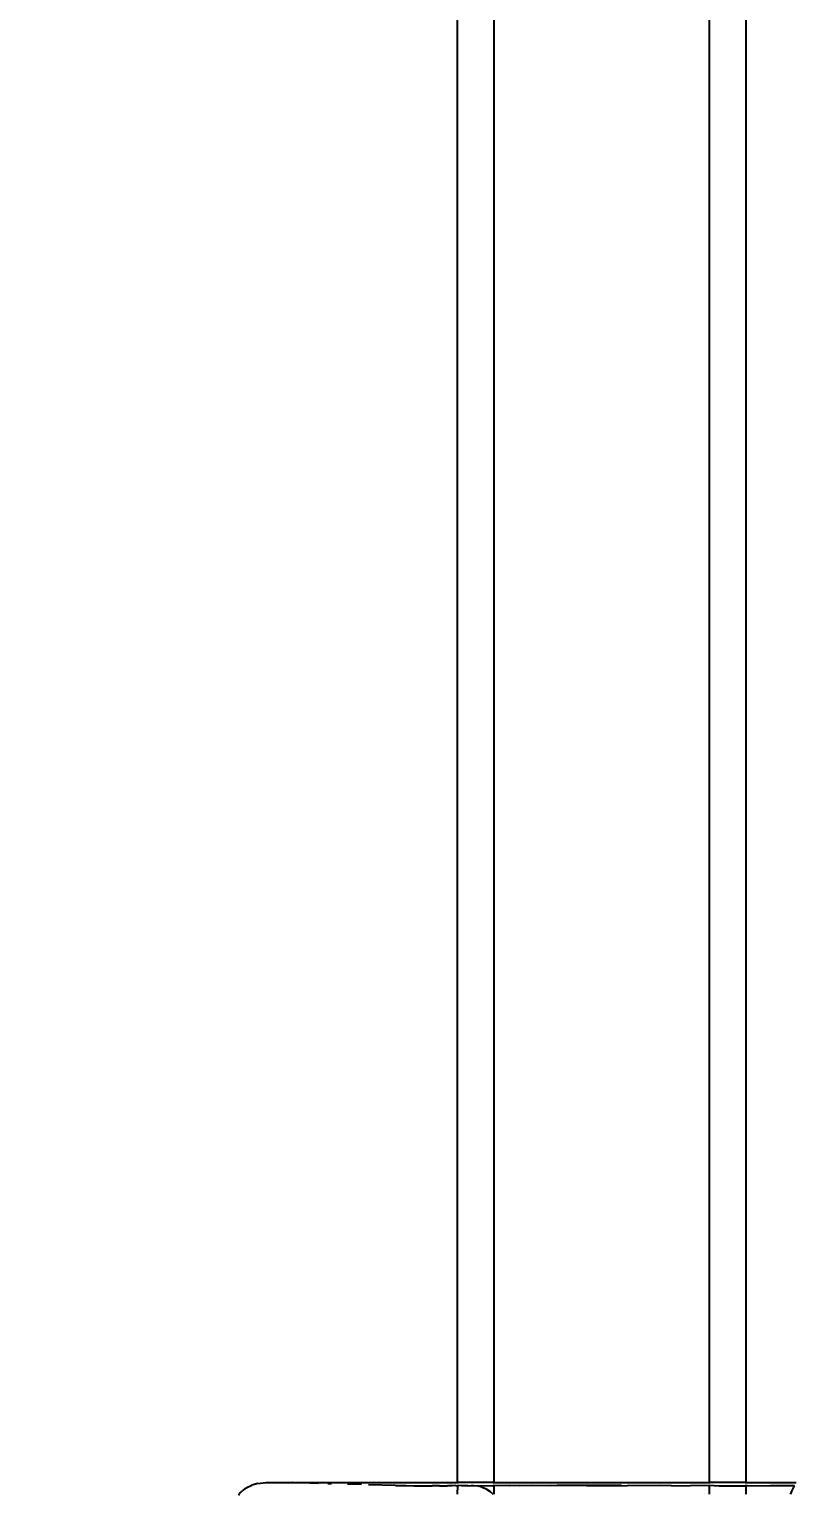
# Model space of a CAD drawing. Header units: inches. Extents: x -52 to 87, y -61 to 47.
# Drawn here: x 65.747 to 68.261, y -44.389 to -39.57 of the extents above; entities that cross this region are included whole.
import ezdxf

# ---------------------------------------------------------------- set-up
doc = ezdxf.new("R2010")
doc.units = ezdxf.units.IN
doc.header["$MEASUREMENT"] = 0
doc.dimstyles.get("Standard").update_dxf_attribs({"dimtxt": 1, "dimasz": 1, "dimexe": 0.18, "dimexo": 0.0625, "dimgap": 0.09, "dimtad": 0, "dimtih": 1, "dimtoh": 1, "dimdec": 1, "dimdsep": 46, "dimlunit": 3, "dimtxsty": 'Standard', "dimblk": 'OBLIQUE', "dimcen": 1, "dimse1": 1, "dimse2": 1, "dimclrd": 1, "dimadec": 0, "dimazin": 0, "dimtfac": 1, "dimtdec": 1, "dimtofl": 0, "dimtmove": 0, "dimatfit": 3, "dimfxl": 1, "dimtolj": 1, "dimtzin": 0, "dimarcsym": 0})

# ---------------------------------------------------------------- blocks, each defined once
blk = doc.blocks.new('_Oblique')
at = {"color": 0, "linetype": 'ByBlock', "lineweight": -2}
blk.add_line((-0.5, -0.5), (0.5, 0.5), dxfattribs=at)
blk = doc.blocks.new('*D6')
at = {"color": 1, "lineweight": -2, "transparency": 16777216}
for p, q in [((2.5723, 46.7915), (37.2384, 46.7915)), ((74.5723, 46.7915), (38.5851, 46.7915))]:
    blk.add_line(p, q, dxfattribs=at)
at = {"layer": 'Defpoints', "color": 0, "transparency": 16777216}
for p in [(74.5723, 46.7915), (2.5723, -45.4684), (74.5723, -45.4684)]:
    blk.add_point(p, dxfattribs=at)
at = {"color": 1, "lineweight": -2, "transparency": 16777216, "rotation": 180}
blk.add_blockref('_Oblique', (2.5723, 46.7915), dxfattribs=at)
at = {"color": 1, "lineweight": -2, "transparency": 16777216}
blk.add_blockref('_Oblique', (74.5723, 46.7915), dxfattribs=at)
at = {"color": 0, "transparency": 16777216, "insert": (37.9117, 46.7915), "char_height": 1, "attachment_point": 5}
blk.add_mtext("\\A1;6'", dxfattribs=at)

msp = doc.modelspace()

# ---------------------------------------------------------------- linework, layer by layer
for p, q in [((67.1528, -26.1733), (67.1528, -44.3487)), ((67.2732, -26.235), (67.2732, -44.3487)), ((67.9804, -26.7155), (67.9804, -44.3487)), ((68.1009, -26.794), (68.1009, -44.3487)), ((66.4393, -44.3826), (66.446, -44.3762)), ((66.459, -44.3672), (66.446, -44.3762)), ((66.459, -44.3672), (66.478, -44.358)), ((66.4971, -44.3523), (66.478, -44.358)), ((66.4971, -44.3523), (66.524, -44.3487)), ((66.524, -44.3487), (66.5634, -44.3487)), ((66.5634, -44.3487), (66.6011, -44.3497)), ((66.6011, -44.3497), (66.6108, -44.3497)), ((66.6125, -44.3487), (66.6108, -44.3497)), ((66.6967, -44.3523), (66.6125, -44.3487)), ((66.6125, -44.3487), (67.1528, -44.3487)), ((66.7394, -44.3535), (66.7273, -44.3532)), ((66.8377, -44.3562), (66.792, -44.355)), ((66.9499, -44.3594), (66.8609, -44.3569)), ((66.9499, -44.3594), (66.9844, -44.3594)), ((66.9844, -44.3594), (67.011, -44.3598)), ((67.011, -44.3598), (67.0278, -44.3598)), ((67.0278, -44.3598), (67.0615, -44.3602)), ((67.0615, -44.3602), (67.0656, -44.3601)), ((67.0656, -44.3601), (67.0698, -44.3602)), ((67.0757, -44.3601), (67.0698, -44.3602)), ((67.0768, -44.3601), (67.0757, -44.3601)), ((67.0785, -44.3601), (67.0768, -44.3601)), ((67.0805, -44.3601), (67.0785, -44.3601)), ((67.0827, -44.3601), (67.0805, -44.3601)), ((67.084, -44.3601), (67.0827, -44.3601)), ((67.0948, -44.3602), (67.084, -44.3601)), ((67.0948, -44.3602), (67.1119, -44.3599)), ((67.1119, -44.3599), (67.1207, -44.3597)), ((67.1288, -44.3597), (67.1207, -44.3597)), ((67.1362, -44.3602), (67.1288, -44.3597)), ((67.148, -44.3593), (67.1362, -44.3602)), ((67.148, -44.3593), (67.1533, -44.3597)), ((67.1528, -44.3487), (67.1528, -44.3523)), ((67.2732, -44.3487), (67.1528, -44.3487)), ((67.1528, -44.3563), (67.1533, -44.3597)), ((67.1533, -44.3597), (67.1528, -44.3872)), ((67.1669, -44.3588), (67.1533, -44.3597)), ((67.1669, -44.3588), (67.175, -44.3588)), ((67.175, -44.3588), (67.1874, -44.3587)), ((67.1874, -44.3587), (67.1939, -44.3602)), ((67.1939, -44.3602), (67.1997, -44.3585)), ((67.1997, -44.3585), (67.2077, -44.3585)), ((67.2077, -44.3585), (67.2179, -44.3601)), ((67.2179, -44.3601), (67.2314, -44.3585)), ((67.2318, -44.3634), (67.2179, -44.3601)), ((67.2314, -44.3585), (67.2675, -44.3602)), ((67.2318, -44.3634), (67.2454, -44.3691)), ((67.2454, -44.3691), (67.2608, -44.3788)), ((67.2608, -44.3788), (67.2703, -44.3872)), ((67.2675, -44.3602), (67.2709, -44.3585)), ((67.2709, -44.3585), (67.2732, -44.358)), ((67.2732, -44.3487), (67.2732, -44.3523)), ((67.2732, -44.3487), (67.9804, -44.3487)), ((67.2732, -44.358), (67.3258, -44.3585)), ((67.2732, -44.358), (67.2732, -44.3872)), ((67.3566, -44.3602), (67.3258, -44.3585)), ((67.3959, -44.3585), (67.3566, -44.3602)), ((67.4606, -44.3602), (67.3959, -44.3585)), ((67.4808, -44.3585), (67.4606, -44.3602)), ((67.579, -44.3602), (67.4808, -44.3585)), ((67.6927, -44.3585), (67.4808, -44.3585)), ((67.579, -44.3602), (67.6927, -44.3585)), ((67.6927, -44.3585), (67.7112, -44.3602)), ((67.8185, -44.3585), (67.7112, -44.3602)), ((67.8563, -44.3602), (67.8185, -44.3585)), ((67.8563, -44.3602), (67.9804, -44.358)), ((67.9804, -44.3487), (67.9804, -44.3523)), ((68.1009, -44.3487), (67.9804, -44.3487)), ((67.9804, -44.358), (68.0135, -44.3602)), ((67.9804, -44.358), (67.9804, -44.3872)), ((68.0135, -44.3602), (68.1009, -44.3602)), ((68.1009, -44.3487), (68.1009, -44.3523)), ((68.1009, -44.3487), (68.2663, -44.3487)), ((68.1009, -44.3565), (68.1009, -44.3602)), ((68.1009, -44.3602), (68.1065, -44.3585)), ((68.1009, -44.3602), (68.1009, -44.3872)), ((68.1065, -44.3585), (68.1819, -44.3602)), ((68.2609, -44.3602), (68.1819, -44.3602)), ((68.2514, -44.3796), (68.2461, -44.3872)), ((68.2514, -44.3796), (68.2609, -44.3602)), ((68.2609, -44.3602), (68.2618, -44.3585)), ((66.4338, -44.3908), (66.4357, -44.3872)), ((66.4393, -44.3826), (66.4357, -44.3872))]:
    msp.add_line(p, q)

# ---------------------------------------------------------------- dimensions: what is measured, and where the dimension line sits
dim = msp.add_linear_dim(base=(74.5723, 46.7915), p1=(2.5723, -45.4684), p2=(74.5723, -45.4684), dimstyle='Standard')
dim.commit()
dim.dimension.update_dxf_attribs({"geometry": '*D6', "text_midpoint": (37.9117, 46.7915), "dimtype": 160})

doc.saveas('drawing.dxf')
